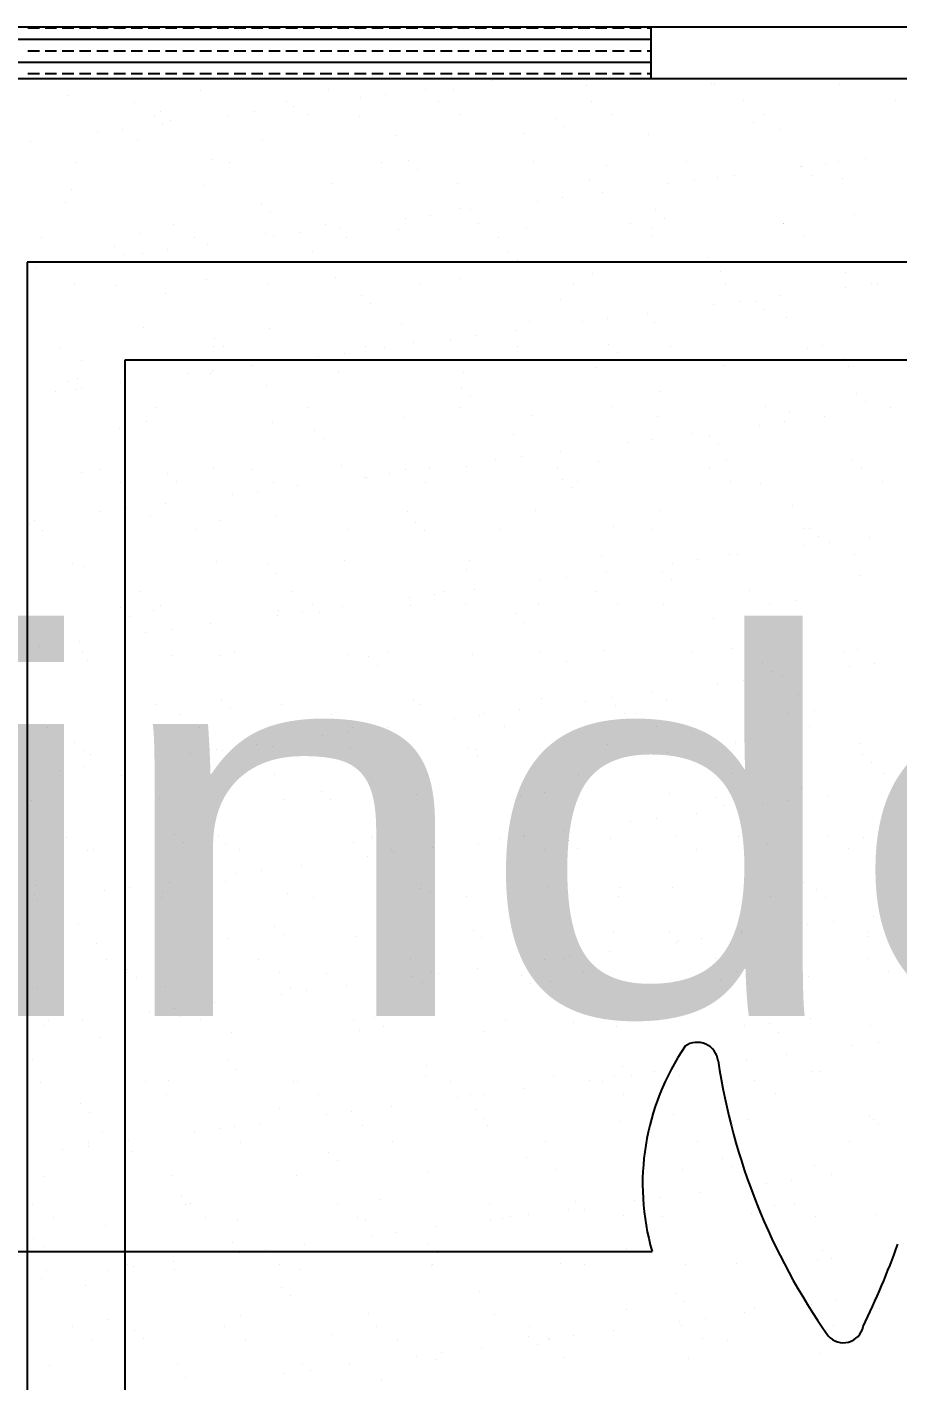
# Model space of a CAD drawing. Header units: metres. Extents: x -54 to 177, y -43 to 77.
# Drawn here: x 27.389 to 27.73, y 9.563 to 10.094 of the extents above; entities that cross this region are included whole.
import ezdxf

# ---------------------------------------------------------------- set-up
doc = ezdxf.new("R2010")
doc.units = ezdxf.units.M
doc.header["$LTSCALE"] = 2
doc.header["$MEASUREMENT"] = 0
doc.styles.add('KA', font='arial.ttf', dxfattribs={"width": 1.25, "height": 8})

# ---------------------------------------------------------------- blocks, each defined once
blk = doc.blocks.new('A$C64980A76')
at = {"color": 0}
for p, q in [((95.4542, 19.5578), (86.1857, 19.5578)), ((95.4542, 19.5578), (86.1857, 19.5578)), ((87.1705, 19.5546), (87.2184, 19.5546)), ((87.2423, 19.5546), (87.2901, 19.5546)), ((87.314, 19.5546), (87.3618, 19.5546)), ((87.3857, 19.5546), (87.4335, 19.5546)), ((87.4574, 19.5546), (87.5052, 19.5546)), ((87.5291, 19.5546), (87.5769, 19.5546)), ((87.6008, 19.5546), (87.6486, 19.5546)), ((87.6725, 19.5546), (87.7203, 19.5546)), ((87.7443, 19.5546), (87.7921, 19.5546)), ((87.816, 19.5546), (87.8638, 19.5546)), ((87.8877, 19.5546), (87.9355, 19.5546)), ((87.9594, 19.5546), (88.0072, 19.5546)), ((88.0311, 19.5546), (88.0789, 19.5546)), ((88.1028, 19.5546), (88.1506, 19.5546)), ((88.1745, 19.5546), (88.2223, 19.5546)), ((88.2462, 19.5546), (88.2941, 19.5546)), ((88.318, 19.5546), (88.3658, 19.5546)), ((88.3897, 19.5546), (88.4375, 19.5546)), ((88.4614, 19.5546), (88.5092, 19.5546)), ((88.5331, 19.5546), (88.5809, 19.5546)), ((88.6048, 19.5546), (88.6526, 19.5546)), ((88.6765, 19.5546), (88.7243, 19.5546)), ((88.7482, 19.5546), (88.7961, 19.5546)), ((88.82, 19.5546), (88.8678, 19.5546)), ((88.8917, 19.5546), (88.9395, 19.5546)), ((88.9634, 19.5546), (89.0112, 19.5546)), ((89.0351, 19.5546), (89.0829, 19.5546)), ((89.1068, 19.5546), (89.1546, 19.5546)), ((89.1785, 19.5546), (89.2263, 19.5546)), ((89.2502, 19.5546), (89.298, 19.5546)), ((89.3219, 19.5546), (89.3698, 19.5546)), ((89.3937, 19.5546), (89.4415, 19.5546)), ((89.4654, 19.5546), (89.5132, 19.5546)), ((89.5371, 19.5546), (89.5849, 19.5546)), ((89.6088, 19.5546), (89.6566, 19.5546)), ((89.6805, 19.5546), (89.7283, 19.5546)), ((89.7522, 19.5546), (89.7682, 19.5546)), ((89.7682, 19.5578), (89.7682, 19.3411)), ((86.1857, 19.5068), (89.7682, 19.5068)), ((87.1705, 19.459), (87.2184, 19.459)), ((87.2423, 19.459), (87.2901, 19.459)), ((87.314, 19.459), (87.3618, 19.459)), ((87.3857, 19.459), (87.4335, 19.459)), ((87.4574, 19.459), (87.5052, 19.459)), ((87.5291, 19.459), (87.5769, 19.459)), ((87.6008, 19.459), (87.6486, 19.459)), ((87.6725, 19.459), (87.7203, 19.459)), ((87.7443, 19.459), (87.7921, 19.459)), ((87.816, 19.459), (87.8638, 19.459)), ((87.8877, 19.459), (87.9355, 19.459)), ((87.9594, 19.459), (88.0072, 19.459)), ((88.0311, 19.459), (88.0789, 19.459)), ((88.1028, 19.459), (88.1506, 19.459)), ((88.1745, 19.459), (88.2223, 19.459)), ((88.2462, 19.459), (88.2941, 19.459)), ((88.318, 19.459), (88.3658, 19.459)), ((88.3897, 19.459), (88.4375, 19.459)), ((88.4614, 19.459), (88.5092, 19.459)), ((88.5331, 19.459), (88.5809, 19.459)), ((88.6048, 19.459), (88.6526, 19.459)), ((88.6765, 19.459), (88.7243, 19.459)), ((88.7482, 19.459), (88.7961, 19.459)), ((88.82, 19.459), (88.8678, 19.459)), ((88.8917, 19.459), (88.9395, 19.459)), ((88.9634, 19.459), (89.0112, 19.459)), ((89.0351, 19.459), (89.0829, 19.459)), ((89.1068, 19.459), (89.1546, 19.459)), ((89.1785, 19.459), (89.2263, 19.459)), ((89.2502, 19.459), (89.298, 19.459)), ((89.3219, 19.459), (89.3698, 19.459)), ((89.3937, 19.459), (89.4415, 19.459)), ((89.4654, 19.459), (89.5132, 19.459)), ((89.5371, 19.459), (89.5849, 19.459)), ((89.6088, 19.459), (89.6566, 19.459)), ((89.6805, 19.459), (89.7283, 19.459)), ((89.7522, 19.459), (89.7682, 19.459)), ((86.1857, 19.4112), (89.7682, 19.4112)), ((95.2375, 19.3411), (86.4024, 19.3411)), ((95.2375, 19.3411), (86.4024, 19.3411)), ((87.1705, 19.3634), (87.2184, 19.3634)), ((87.2423, 19.3634), (87.2901, 19.3634)), ((87.314, 19.3634), (87.3618, 19.3634)), ((87.3857, 19.3634), (87.4335, 19.3634)), ((87.4574, 19.3634), (87.5052, 19.3634)), ((87.5291, 19.3634), (87.5769, 19.3634)), ((87.6008, 19.3634), (87.6486, 19.3634)), ((87.6725, 19.3634), (87.7203, 19.3634)), ((87.7443, 19.3634), (87.7921, 19.3634)), ((87.816, 19.3634), (87.8638, 19.3634)), ((87.8877, 19.3634), (87.9355, 19.3634)), ((87.9594, 19.3634), (88.0072, 19.3634)), ((88.0311, 19.3634), (88.0789, 19.3634)), ((88.1028, 19.3634), (88.1506, 19.3634)), ((88.1745, 19.3634), (88.2223, 19.3634)), ((88.2462, 19.3634), (88.2941, 19.3634)), ((88.318, 19.3634), (88.3658, 19.3634)), ((88.3897, 19.3634), (88.4375, 19.3634)), ((88.4614, 19.3634), (88.5092, 19.3634)), ((88.5331, 19.3634), (88.5809, 19.3634)), ((88.6048, 19.3634), (88.6526, 19.3634)), ((88.6765, 19.3634), (88.7243, 19.3634)), ((88.7482, 19.3634), (88.7961, 19.3634)), ((88.82, 19.3634), (88.8678, 19.3634)), ((88.8917, 19.3634), (88.9395, 19.3634)), ((88.9634, 19.3634), (89.0112, 19.3634)), ((89.0351, 19.3634), (89.0829, 19.3634)), ((89.106, 19.3343), (89.106, 19.3343)), ((89.1068, 19.3634), (89.1546, 19.3634)), ((89.1785, 19.3634), (89.2263, 19.3634)), ((89.2502, 19.3634), (89.298, 19.3634)), ((89.3219, 19.3634), (89.3698, 19.3634)), ((89.3937, 19.3634), (89.4415, 19.3634)), ((89.4654, 19.3634), (89.5132, 19.3634)), ((89.5371, 19.3634), (89.5849, 19.3634)), ((89.6088, 19.3634), (89.6566, 19.3634)), ((89.6805, 19.3634), (89.7283, 19.3634)), ((89.7522, 19.3634), (89.7682, 19.3634)), ((87.3406, 19.2718), (87.3406, 19.2718)), ((87.8916, 19.2917), (87.8916, 19.2917)), ((88.4255, 19.2985), (88.4255, 19.2985)), ((88.6631, 19.276), (88.6631, 19.276)), ((88.829, 19.2978), (88.829, 19.2978)), ((88.9473, 19.296), (88.9473, 19.296)), ((89.4983, 19.3158), (89.4983, 19.3158)), ((90.0208, 19.3229), (90.0208, 19.3229)), ((90.0322, 19.3226), (90.0322, 19.3226)), ((90.554, 19.3201), (90.554, 19.3201)), ((87.6136, 19.2447), (87.6136, 19.2447)), ((88.2488, 19.2458), (88.2488, 19.2458)), ((88.2799, 19.2255), (88.2799, 19.2255)), ((88.557, 19.262), (88.557, 19.262)), ((88.884, 19.247), (88.884, 19.247)), ((89.5193, 19.2481), (89.5193, 19.2481)), ((90.1545, 19.2493), (90.1545, 19.2493)), ((90.7897, 19.2504), (90.7897, 19.2504)), ((87.6996, 19.1899), (87.6996, 19.1899)), ((87.7255, 19.2034), (87.7255, 19.2034)), ((87.7631, 19.1689), (87.7631, 19.1689)), ((88.0079, 19.1897), (88.0079, 19.1897)), ((88.1141, 19.2037), (88.1141, 19.2037)), ((88.3348, 19.191), (88.3348, 19.191)), ((88.5538, 19.1853), (88.5538, 19.1853)), ((88.9701, 19.1922), (88.9701, 19.1922)), ((89.37, 19.1783), (89.37, 19.1783)), ((89.6053, 19.1933), (89.6053, 19.1933)), ((90.1983, 19.1603), (90.1983, 19.1603)), ((90.2405, 19.1945), (90.2405, 19.1945)), ((87.4588, 19.1174), (87.4588, 19.1174)), ((87.565, 19.1314), (87.565, 19.1314)), ((87.7308, 19.1533), (87.7308, 19.1533)), ((88.7013, 19.1072), (88.7013, 19.1072)), ((89.2353, 19.114), (89.2353, 19.114)), ((89.4076, 19.1439), (89.4076, 19.1439)), ((89.7571, 19.1115), (89.7571, 19.1115)), ((90.308, 19.1314), (90.308, 19.1314)), ((87.1817, 19.081), (87.1817, 19.081)), ((87.6286, 19.0899), (87.6286, 19.0899)), ((88.1504, 19.0874), (88.1504, 19.0874)), ((87.374, 18.9914), (87.374, 18.9914)), ((87.9406, 19.0063), (87.9406, 19.0063)), ((88.0093, 18.9926), (88.0093, 18.9926)), ((88.6445, 18.9937), (88.6445, 18.9937)), ((88.7568, 18.9993), (88.7568, 18.9993)), ((89.2797, 18.9949), (89.2797, 18.9949)), ((89.915, 18.996), (89.915, 18.996)), ((90.4984, 18.9895), (90.4984, 18.9895)), ((90.5502, 18.9972), (90.5502, 18.9972)), ((90.6643, 19.0113), (90.6643, 19.0113)), ((88.7944, 18.9649), (88.7944, 18.9649)), ((89.5851, 18.9813), (89.5851, 18.9813)), ((90.0451, 18.9296), (90.0451, 18.9296)), ((90.1152, 18.939), (90.1152, 18.939)), ((90.3923, 18.9755), (90.3923, 18.9755)), ((90.4013, 18.9743), (90.4013, 18.9743)), ((90.4389, 18.9398), (90.4389, 18.9398)), ((87.3535, 18.8788), (87.3535, 18.8788)), ((87.9044, 18.8986), (87.9044, 18.8986)), ((88.4384, 18.9054), (88.4384, 18.9054)), ((88.9602, 18.9029), (88.9602, 18.9029)), ((89.5111, 18.9228), (89.5111, 18.9228)), ((89.8432, 18.9032), (89.8432, 18.9032)), ((89.9494, 18.9172), (89.9494, 18.9172)), ((90.5669, 18.9271), (90.5669, 18.9271)), ((87.3274, 18.8273), (87.3274, 18.8273)), ((88.1436, 18.8203), (88.1436, 18.8203)), ((89.2941, 18.8309), (89.2941, 18.8309)), ((89.4003, 18.8449), (89.4003, 18.8449)), ((89.5661, 18.8667), (89.5661, 18.8667)), ((88.1812, 18.7858), (88.1812, 18.7858)), ((88.745, 18.7586), (88.745, 18.7586)), ((88.8512, 18.7726), (88.8512, 18.7726)), ((88.9719, 18.8022), (88.9719, 18.8022)), ((89.017, 18.7944), (89.017, 18.7944)), ((89.7881, 18.7952), (89.7881, 18.7952)), ((89.8257, 18.7608), (89.8257, 18.7608)), ((90.6164, 18.7772), (90.6164, 18.7772)), ((87.7783, 18.7339), (87.7783, 18.7339)), ((88.4135, 18.735), (88.4135, 18.735)), ((88.468, 18.7222), (88.468, 18.7222)), ((88.7142, 18.7142), (88.7142, 18.7142)), ((89.0488, 18.7362), (89.0488, 18.7362)), ((89.2481, 18.721), (89.2481, 18.721)), ((89.684, 18.7373), (89.684, 18.7373)), ((89.77, 18.7185), (89.77, 18.7185)), ((90.3193, 18.7385), (90.3193, 18.7385)), ((90.3209, 18.7383), (90.3209, 18.7383)), ((87.2291, 18.6779), (87.2291, 18.6779)), ((87.6414, 18.6968), (87.6414, 18.6968)), ((87.8643, 18.6791), (87.8643, 18.6791)), ((87.9189, 18.6499), (87.9189, 18.6499)), ((88.1633, 18.6943), (88.1633, 18.6943)), ((88.1959, 18.6864), (88.1959, 18.6864)), ((88.3021, 18.7003), (88.3021, 18.7003)), ((88.4996, 18.6802), (88.4996, 18.6802)), ((89.1348, 18.6814), (89.1348, 18.6814)), ((89.77, 18.6825), (89.77, 18.6825)), ((90.4053, 18.6837), (90.4053, 18.6837)), ((87.5304, 18.6412), (87.5304, 18.6412)), ((87.568, 18.6068), (87.568, 18.6068)), ((87.6469, 18.6141), (87.6469, 18.6141)), ((87.753, 18.628), (87.753, 18.628)), ((88.3587, 18.6232), (88.3587, 18.6232)), ((89.1749, 18.6162), (89.1749, 18.6162)), ((90.0032, 18.5982), (90.0032, 18.5982)), ((94.4726, 18.5761), (87.1674, 18.5761)), ((87.1674, 18.5761), (87.1674, 9.7793)), ((87.204, 18.5558), (87.204, 18.5558)), ((87.3698, 18.5776), (87.3698, 18.5776)), ((89.2125, 18.5817), (89.2125, 18.5817)), ((90.0579, 18.5366), (90.0579, 18.5366)), ((90.5797, 18.534), (90.5797, 18.534)), ((87.3663, 18.4857), (87.3663, 18.4857)), ((87.5388, 18.4806), (87.5388, 18.4806)), ((87.9173, 18.5056), (87.9173, 18.5056)), ((88.174, 18.4818), (88.174, 18.4818)), ((88.4512, 18.5124), (88.4512, 18.5124)), ((88.8092, 18.4829), (88.8092, 18.4829)), ((88.973, 18.5099), (88.973, 18.5099)), ((89.4445, 18.4841), (89.4445, 18.4841)), ((89.524, 18.5297), (89.524, 18.5297)), ((90.0797, 18.4852), (90.0797, 18.4852)), ((90.6865, 18.4861), (90.6865, 18.4861)), ((90.7149, 18.4864), (90.7149, 18.4864)), ((87.7455, 18.4442), (87.7455, 18.4442)), ((88.5617, 18.4372), (88.5617, 18.4372)), ((90.3033, 18.4356), (90.3033, 18.4356)), ((90.5803, 18.4721), (90.5803, 18.4721)), ((88.5993, 18.4027), (88.5993, 18.4027)), ((89.39, 18.4191), (89.39, 18.4191)), ((89.7542, 18.3633), (89.7542, 18.3633)), ((90.0313, 18.3998), (90.0313, 18.3998)), ((90.1374, 18.4138), (90.1374, 18.4138)), ((90.2062, 18.4121), (90.2062, 18.4121)), ((90.2438, 18.3777), (90.2438, 18.3777)), ((88.727, 18.3211), (88.727, 18.3211)), ((89.261, 18.328), (89.261, 18.328)), ((89.4822, 18.3275), (89.4822, 18.3275)), ((89.5884, 18.3415), (89.5884, 18.3415)), ((89.7828, 18.3254), (89.7828, 18.3254)), ((90.3337, 18.3453), (90.3337, 18.3453)), ((87.6543, 18.3038), (87.6543, 18.3038)), ((87.9485, 18.2581), (87.9485, 18.2581)), ((88.1761, 18.3013), (88.1761, 18.3013)), ((88.9331, 18.2553), (88.9331, 18.2553)), ((89.0393, 18.2692), (89.0393, 18.2692)), ((89.2051, 18.2911), (89.2051, 18.2911)), ((87.3078, 18.2219), (87.3078, 18.2219)), ((87.943, 18.2231), (87.943, 18.2231)), ((87.9861, 18.2237), (87.9861, 18.2237)), ((88.4902, 18.1969), (88.4902, 18.1969)), ((88.5783, 18.2242), (88.5783, 18.2242)), ((88.656, 18.2188), (88.656, 18.2188)), ((88.7768, 18.2401), (88.7768, 18.2401)), ((89.2135, 18.2254), (89.2135, 18.2254)), ((89.593, 18.2331), (89.593, 18.2331)), ((89.6306, 18.1986), (89.6306, 18.1986)), ((89.8488, 18.2265), (89.8488, 18.2265)), ((90.4213, 18.215), (90.4213, 18.215)), ((90.484, 18.2277), (90.484, 18.2277)), ((87.3938, 18.1671), (87.3938, 18.1671)), ((94.0646, 18.1682), (87.5753, 18.1682)), ((87.5753, 18.1682), (87.5753, 10.1873)), ((88.0291, 18.1683), (88.0291, 18.1683)), ((88.107, 18.1465), (88.107, 18.1465)), ((88.384, 18.183), (88.384, 18.183)), ((88.6643, 18.1694), (88.6643, 18.1694)), ((89.2995, 18.1706), (89.2995, 18.1706)), ((89.5368, 18.1367), (89.5368, 18.1367)), ((89.9348, 18.1717), (89.9348, 18.1717)), ((90.0708, 18.1435), (90.0708, 18.1435)), ((90.57, 18.1729), (90.57, 18.1729)), ((90.5926, 18.141), (90.5926, 18.141)), ((87.3792, 18.0927), (87.3792, 18.0927)), ((87.8349, 18.1107), (87.8349, 18.1107)), ((87.9301, 18.1125), (87.9301, 18.1125)), ((87.9411, 18.1247), (87.9411, 18.1247)), ((88.4641, 18.1194), (88.4641, 18.1194)), ((88.9859, 18.1168), (88.9859, 18.1168)), ((87.2859, 18.0384), (87.2859, 18.0384)), ((87.3353, 18.0791), (87.3353, 18.0791)), ((87.3729, 18.0446), (87.3729, 18.0446)), ((87.392, 18.0524), (87.392, 18.0524)), ((87.5579, 18.0742), (87.5579, 18.0742)), ((88.1636, 18.0611), (88.1636, 18.0611)), ((88.9798, 18.054), (88.9798, 18.054)), ((89.8081, 18.036), (89.8081, 18.036)), ((90.6243, 18.029), (90.6243, 18.029)), ((87.7035, 17.9698), (87.7035, 17.9698)), ((88.3387, 17.971), (88.3387, 17.971)), ((88.974, 17.9721), (88.974, 17.9721)), ((89.0174, 18.0196), (89.0174, 18.0196)), ((89.6092, 17.9733), (89.6092, 17.9733)), ((90.2445, 17.9744), (90.2445, 17.9744)), ((90.6619, 17.9945), (90.6619, 17.9945)), ((90.7684, 17.9687), (90.7684, 17.9687)), ((87.6671, 17.9108), (87.6671, 17.9108)), ((88.7399, 17.9281), (88.7399, 17.9281)), ((89.2738, 17.9349), (89.2738, 17.9349)), ((89.7957, 17.9324), (89.7957, 17.9324)), ((90.3466, 17.9523), (90.3466, 17.9523)), ((90.4914, 17.9323), (90.4914, 17.9323)), ((87.5504, 17.882), (87.5504, 17.882)), ((88.189, 17.9082), (88.189, 17.9082)), ((88.3666, 17.875), (88.3666, 17.875)), ((89.1949, 17.857), (89.1949, 17.857)), ((89.9423, 17.86), (89.9423, 17.86)), ((90.2193, 17.8964), (90.2193, 17.8964)), ((90.3255, 17.9104), (90.3255, 17.9104)), ((88.4042, 17.8406), (88.4042, 17.8406)), ((89.6703, 17.8242), (89.6703, 17.8242)), ((89.7764, 17.8381), (89.7764, 17.8381)), ((90.0111, 17.85), (90.0111, 17.85)), ((90.0487, 17.8155), (90.0487, 17.8155)), ((89.1212, 17.7519), (89.1212, 17.7519)), ((89.2274, 17.7658), (89.2274, 17.7658)), ((89.3932, 17.7877), (89.3932, 17.7877)), ((89.5497, 17.7437), (89.5497, 17.7437)), ((90.0836, 17.7505), (90.0836, 17.7505)), ((90.6054, 17.748), (90.6054, 17.748)), ((87.392, 17.6996), (87.392, 17.6996)), ((87.4726, 17.7111), (87.4726, 17.7111)), ((87.7534, 17.696), (87.7534, 17.696)), ((87.943, 17.7195), (87.943, 17.7195)), ((88.1078, 17.7123), (88.1078, 17.7123)), ((88.4769, 17.7263), (88.4769, 17.7263)), ((88.6783, 17.6936), (88.6783, 17.6936)), ((88.743, 17.7134), (88.743, 17.7134)), ((88.8441, 17.7154), (88.8441, 17.7154)), ((88.9987, 17.7238), (88.9987, 17.7238)), ((89.3783, 17.7146), (89.3783, 17.7146)), ((90.0135, 17.7157), (90.0135, 17.7157)), ((90.6487, 17.7169), (90.6487, 17.7169)), ((87.5586, 17.6563), (87.5586, 17.6563)), ((87.791, 17.6615), (87.791, 17.6615)), ((88.1938, 17.6575), (88.1938, 17.6575)), ((88.295, 17.6431), (88.295, 17.6431)), ((88.5721, 17.6796), (88.5721, 17.6796)), ((88.5817, 17.6779), (88.5817, 17.6779)), ((88.8291, 17.6586), (88.8291, 17.6586)), ((89.3979, 17.6709), (89.3979, 17.6709)), ((89.4355, 17.6365), (89.4355, 17.6365)), ((89.4643, 17.6598), (89.4643, 17.6598)), ((90.0995, 17.6609), (90.0995, 17.6609)), ((90.2262, 17.6529), (90.2262, 17.6529)), ((90.7348, 17.6621), (90.7348, 17.6621)), ((88.023, 17.6073), (88.023, 17.6073)), ((88.1292, 17.6213), (88.1292, 17.6213)), ((87.4739, 17.535), (87.4739, 17.535)), ((87.5801, 17.549), (87.5801, 17.549)), ((87.68, 17.5177), (87.68, 17.5177)), ((87.7459, 17.5708), (87.7459, 17.5708)), ((88.2018, 17.5152), (88.2018, 17.5152)), ((88.7527, 17.5351), (88.7527, 17.5351)), ((89.2867, 17.5419), (89.2867, 17.5419)), ((89.8085, 17.5394), (89.8085, 17.5394)), ((90.3594, 17.5592), (90.3594, 17.5592)), ((87.1778, 17.4825), (87.1778, 17.4825)), ((87.1969, 17.4985), (87.1969, 17.4985)), ((87.8682, 17.459), (87.8682, 17.459)), ((87.9685, 17.4989), (87.9685, 17.4989)), ((88.5035, 17.4602), (88.5035, 17.4602)), ((88.7847, 17.4919), (88.7847, 17.4919)), ((89.1387, 17.4613), (89.1387, 17.4613)), ((89.613, 17.4739), (89.613, 17.4739)), ((89.774, 17.4625), (89.774, 17.4625)), ((90.4092, 17.4636), (90.4092, 17.4636)), ((90.4292, 17.4669), (90.4292, 17.4669)), ((87.233, 17.4579), (87.233, 17.4579)), ((88.8223, 17.4575), (88.8223, 17.4575)), ((90.4668, 17.4324), (90.4668, 17.4324)), ((90.5136, 17.407), (90.5136, 17.407)), ((90.6794, 17.4289), (90.6794, 17.4289)), ((89.5625, 17.3506), (89.5625, 17.3506)), ((90.0965, 17.3574), (90.0965, 17.3574)), ((90.1303, 17.3566), (90.1303, 17.3566)), ((90.4074, 17.3931), (90.4074, 17.3931)), ((90.6183, 17.3549), (90.6183, 17.3549)), ((87.3553, 17.3199), (87.3553, 17.3199)), ((87.4049, 17.3066), (87.4049, 17.3066)), ((87.9558, 17.3265), (87.9558, 17.3265)), ((88.1715, 17.3129), (88.1715, 17.3129)), ((88.4898, 17.3333), (88.4898, 17.3333)), ((88.9998, 17.2948), (88.9998, 17.2948)), ((89.0116, 17.3308), (89.0116, 17.3308)), ((89.8583, 17.3208), (89.8583, 17.3208)), ((89.9645, 17.3347), (89.9645, 17.3347)), ((88.2091, 17.2784), (88.2091, 17.2784)), ((89.3093, 17.2485), (89.3093, 17.2485)), ((89.4154, 17.2625), (89.4154, 17.2625)), ((89.5813, 17.2843), (89.5813, 17.2843)), ((89.816, 17.2878), (89.816, 17.2878)), ((89.8536, 17.2534), (89.8536, 17.2534)), ((90.6443, 17.2698), (90.6443, 17.2698)), ((87.6373, 17.2003), (87.6373, 17.2003)), ((88.2725, 17.2015), (88.2725, 17.2015)), ((88.7602, 17.1762), (88.7602, 17.1762)), ((88.8663, 17.1902), (88.8663, 17.1902)), ((88.9078, 17.2026), (88.9078, 17.2026)), ((89.0322, 17.212), (89.0322, 17.212)), ((89.543, 17.2038), (89.543, 17.2038)), ((90.1782, 17.2049), (90.1782, 17.2049)), ((87.5583, 17.1338), (87.5583, 17.1338)), ((87.6928, 17.1247), (87.6928, 17.1247)), ((87.7233, 17.1455), (87.7233, 17.1455)), ((88.2147, 17.1222), (88.2147, 17.1222)), ((88.3586, 17.1467), (88.3586, 17.1467)), ((88.4831, 17.1397), (88.4831, 17.1397)), ((88.7656, 17.142), (88.7656, 17.142)), ((88.9938, 17.1478), (88.9938, 17.1478)), ((89.2995, 17.1488), (89.2995, 17.1488)), ((89.629, 17.149), (89.629, 17.149)), ((89.8214, 17.1463), (89.8214, 17.1463)), ((90.2643, 17.1501), (90.2643, 17.1501)), ((90.3723, 17.1662), (90.3723, 17.1662)), ((87.5959, 17.0994), (87.5959, 17.0994)), ((87.934, 17.0674), (87.934, 17.0674)), ((88.2111, 17.1039), (88.2111, 17.1039)), ((88.3173, 17.1179), (88.3173, 17.1179)), ((88.3866, 17.1158), (88.3866, 17.1158)), ((89.2028, 17.1088), (89.2028, 17.1088)), ((89.2404, 17.0743), (89.2404, 17.0743)), ((90.0311, 17.0908), (90.0311, 17.0908)), ((87.662, 17.0316), (87.662, 17.0316)), ((87.7682, 17.0456), (87.7682, 17.0456)), ((87.2191, 16.9733), (87.2191, 16.9733)), ((87.3849, 16.9951), (87.3849, 16.9951)), ((89.3035, 16.9505), (89.3035, 16.9505)), ((89.5754, 16.9576), (89.5754, 16.9576)), ((89.9387, 16.9517), (89.9387, 16.9517)), ((90.1093, 16.9644), (90.1093, 16.9644)), ((90.5739, 16.9528), (90.5739, 16.9528)), ((90.6311, 16.9619), (90.6311, 16.9619)), ((87.3978, 16.9471), (87.3978, 16.9471)), ((87.4177, 16.9136), (87.4177, 16.9136)), ((87.7734, 16.9368), (87.7734, 16.9368)), ((87.9687, 16.9334), (87.9687, 16.9334)), ((88.033, 16.9482), (88.033, 16.9482)), ((88.5026, 16.9402), (88.5026, 16.9402)), ((88.5896, 16.9298), (88.5896, 16.9298)), ((88.6272, 16.8953), (88.6272, 16.8953)), ((88.6682, 16.9494), (88.6682, 16.9494)), ((89.0244, 16.9377), (89.0244, 16.9377)), ((89.4179, 16.9117), (89.4179, 16.9117)), ((90.2341, 16.9047), (90.2341, 16.9047)), ((90.7017, 16.9036), (90.7017, 16.9036)), ((90.2717, 16.8703), (90.2717, 16.8703)), ((90.3184, 16.8532), (90.3184, 16.8532)), ((90.5955, 16.8897), (90.5955, 16.8897)), ((89.7693, 16.7809), (89.7693, 16.7809)), ((90.0464, 16.8174), (90.0464, 16.8174)), ((90.1526, 16.8314), (90.1526, 16.8314)), ((87.1717, 16.7248), (87.1717, 16.7248)), ((87.7057, 16.7316), (87.7057, 16.7316)), ((87.9764, 16.7507), (87.9764, 16.7507)), ((88.2275, 16.7291), (88.2275, 16.7291)), ((88.7784, 16.749), (88.7784, 16.749)), ((88.8047, 16.7327), (88.8047, 16.7327)), ((89.3124, 16.7558), (89.3124, 16.7558)), ((89.4973, 16.7451), (89.4973, 16.7451)), ((89.6035, 16.7591), (89.6035, 16.7591)), ((89.6209, 16.7257), (89.6209, 16.7257)), ((89.8342, 16.7533), (89.8342, 16.7533)), ((90.3851, 16.7731), (90.3851, 16.7731)), ((87.802, 16.6895), (87.802, 16.6895)), ((88.014, 16.7163), (88.014, 16.7163)), ((88.4373, 16.6907), (88.4373, 16.6907)), ((88.9482, 16.6728), (88.9482, 16.6728)), ((89.0544, 16.6868), (89.0544, 16.6868)), ((89.0725, 16.6918), (89.0725, 16.6918)), ((89.2203, 16.7086), (89.2203, 16.7086)), ((89.6585, 16.6912), (89.6585, 16.6912)), ((89.7078, 16.693), (89.7078, 16.693)), ((90.343, 16.6941), (90.343, 16.6941)), ((90.4492, 16.7076), (90.4492, 16.7076)), ((87.2528, 16.6336), (87.2528, 16.6336)), ((87.8881, 16.6347), (87.8881, 16.6347)), ((88.5053, 16.6145), (88.5053, 16.6145)), ((88.5233, 16.6359), (88.5233, 16.6359)), ((88.6712, 16.6363), (88.6712, 16.6363)), ((89.1585, 16.637), (89.1585, 16.637)), ((89.7938, 16.6382), (89.7938, 16.6382)), ((90.429, 16.6393), (90.429, 16.6393)), ((87.3632, 16.5717), (87.3632, 16.5717)), ((88.1221, 16.564), (88.1221, 16.564)), ((88.3992, 16.6005), (88.3992, 16.6005)), ((89.5882, 16.5645), (89.5882, 16.5645)), ((90.1222, 16.5713), (90.1222, 16.5713)), ((90.644, 16.5688), (90.644, 16.5688)), ((87.4008, 16.5372), (87.4008, 16.5372)), ((87.4306, 16.5205), (87.4306, 16.5205)), ((87.8501, 16.5282), (87.8501, 16.5282)), ((87.9563, 16.5422), (87.9563, 16.5422)), ((87.9815, 16.5404), (87.9815, 16.5404)), ((88.1915, 16.5537), (88.1915, 16.5537)), ((88.5155, 16.5472), (88.5155, 16.5472)), ((89.0077, 16.5466), (89.0077, 16.5466)), ((89.0373, 16.5447), (89.0373, 16.5447)), ((89.0453, 16.5122), (89.0453, 16.5122)), ((89.836, 16.5286), (89.836, 16.5286)), ((90.6522, 16.5216), (90.6522, 16.5216)), ((87.301, 16.4559), (87.301, 16.4559)), ((87.4072, 16.4699), (87.4072, 16.4699)), ((87.573, 16.4917), (87.573, 16.4917)), ((90.6898, 16.4871), (90.6898, 16.4871)), ((90.7387, 16.442), (90.7387, 16.442)), ((87.5625, 16.4363), (87.5625, 16.4363)), ((88.1977, 16.4374), (88.1977, 16.4374)), ((88.833, 16.4386), (88.833, 16.4386)), ((89.4682, 16.4397), (89.4682, 16.4397)), ((90.1034, 16.4409), (90.1034, 16.4409)), ((90.7836, 16.3863), (90.7836, 16.3863)), ((87.1846, 16.3318), (87.1846, 16.3318)), ((87.5782, 16.3746), (87.5782, 16.3746)), ((87.7185, 16.3386), (87.7185, 16.3386)), ((88.2404, 16.3361), (88.2404, 16.3361)), ((88.3945, 16.3676), (88.3945, 16.3676)), ((88.4321, 16.3332), (88.4321, 16.3332)), ((88.7913, 16.3559), (88.7913, 16.3559)), ((89.2228, 16.3496), (89.2228, 16.3496)), ((89.3252, 16.3627), (89.3252, 16.3627)), ((89.8471, 16.3602), (89.8471, 16.3602)), ((90.039, 16.3426), (90.039, 16.3426)), ((90.398, 16.3801), (90.398, 16.3801)), ((90.5065, 16.3498), (90.5065, 16.3498)), ((89.9574, 16.2775), (89.9574, 16.2775)), ((90.0766, 16.3081), (90.0766, 16.3081)), ((90.2345, 16.314), (90.2345, 16.314)), ((90.3407, 16.328), (90.3407, 16.328)), ((89.6854, 16.2417), (89.6854, 16.2417)), ((89.7916, 16.2557), (89.7916, 16.2557)), ((87.3315, 16.1776), (87.3315, 16.1776)), ((87.7813, 16.1886), (87.7813, 16.1886)), ((87.9668, 16.1787), (87.9668, 16.1787)), ((88.602, 16.1799), (88.602, 16.1799)), ((88.6095, 16.1705), (88.6095, 16.1705)), ((89.1363, 16.1694), (89.1363, 16.1694)), ((89.2373, 16.181), (89.2373, 16.181)), ((89.2425, 16.1834), (89.2425, 16.1834)), ((89.4083, 16.2052), (89.4083, 16.2052)), ((89.4258, 16.1635), (89.4258, 16.1635)), ((89.6011, 16.1715), (89.6011, 16.1715)), ((89.8725, 16.1822), (89.8725, 16.1822)), ((90.135, 16.1783), (90.135, 16.1783)), ((90.5077, 16.1833), (90.5077, 16.1833)), ((90.6568, 16.1758), (90.6568, 16.1758)), ((87.4176, 16.1228), (87.4176, 16.1228)), ((87.4434, 16.1275), (87.4434, 16.1275)), ((87.8189, 16.1541), (87.8189, 16.1541)), ((87.9944, 16.1473), (87.9944, 16.1473)), ((88.0528, 16.1239), (88.0528, 16.1239)), ((88.5283, 16.1541), (88.5283, 16.1541)), ((88.688, 16.1251), (88.688, 16.1251)), ((88.6934, 16.1111), (88.6934, 16.1111)), ((88.8592, 16.1329), (88.8592, 16.1329)), ((89.0501, 16.1516), (89.0501, 16.1516)), ((89.3233, 16.1262), (89.3233, 16.1262)), ((89.4634, 16.1291), (89.4634, 16.1291)), ((89.9585, 16.1274), (89.9585, 16.1274)), ((90.254, 16.1455), (90.254, 16.1455)), ((90.5938, 16.1285), (90.5938, 16.1285)), ((88.3102, 16.0607), (88.3102, 16.0607)), ((88.5872, 16.0971), (88.5872, 16.0971)), ((87.1681, 16.0096), (87.1681, 16.0096)), ((87.9963, 15.9915), (87.9963, 15.9915)), ((88.0382, 16.0248), (88.0382, 16.0248)), ((88.1443, 16.0388), (88.1443, 16.0388)), ((87.1974, 15.9387), (87.1974, 15.9387)), ((87.2057, 15.9751), (87.2057, 15.9751)), ((87.4891, 15.9526), (87.4891, 15.9526)), ((87.5952, 15.9665), (87.5952, 15.9665)), ((87.7314, 15.9455), (87.7314, 15.9455)), ((87.7611, 15.9884), (87.7611, 15.9884)), ((88.2532, 15.943), (88.2532, 15.943)), ((88.8041, 15.9629), (88.8041, 15.9629)), ((88.8126, 15.9845), (88.8126, 15.9845)), ((88.8502, 15.9501), (88.8502, 15.9501)), ((89.3381, 15.9697), (89.3381, 15.9697)), ((89.6408, 15.9665), (89.6408, 15.9665)), ((89.8599, 15.9672), (89.8599, 15.9672)), ((90.4108, 15.987), (90.4108, 15.987)), ((90.4571, 15.9595), (90.4571, 15.9595)), ((87.212, 15.9161), (87.212, 15.9161)), ((87.7272, 15.9255), (87.7272, 15.9255)), ((88.3625, 15.9266), (88.3625, 15.9266)), ((88.9977, 15.9278), (88.9977, 15.9278)), ((89.633, 15.9289), (89.633, 15.9289)), ((90.2682, 15.9301), (90.2682, 15.9301)), ((90.4947, 15.925), (90.4947, 15.925)), ((90.5287, 15.8246), (90.5287, 15.8246)), ((90.6946, 15.8464), (90.6946, 15.8464)), ((87.3831, 15.8125), (87.3831, 15.8125)), ((88.1994, 15.8055), (88.1994, 15.8055)), ((88.237, 15.771), (88.237, 15.771)), ((89.0276, 15.7874), (89.0276, 15.7874)), ((89.6139, 15.7784), (89.6139, 15.7784)), ((89.8439, 15.7804), (89.8439, 15.7804)), ((90.1455, 15.7741), (90.1455, 15.7741)), ((90.1479, 15.7853), (90.1479, 15.7853)), ((90.4226, 15.8106), (90.4226, 15.8106)), ((90.6697, 15.7827), (90.6697, 15.7827)), ((87.4563, 15.7344), (87.4563, 15.7344)), ((88.0072, 15.7543), (88.0072, 15.7543)), ((88.5412, 15.7611), (88.5412, 15.7611)), ((89.063, 15.7586), (89.063, 15.7586)), ((89.8735, 15.7383), (89.8735, 15.7383)), ((89.8815, 15.746), (89.8815, 15.746)), ((89.9796, 15.7523), (89.9796, 15.7523)), ((90.6721, 15.7624), (90.6721, 15.7624)), ((87.4963, 15.6668), (87.4963, 15.6668)), ((88.1315, 15.6679), (88.1315, 15.6679)), ((88.7668, 15.6691), (88.7668, 15.6691)), ((89.3244, 15.666), (89.3244, 15.666)), ((89.402, 15.6702), (89.402, 15.6702)), ((89.4306, 15.68), (89.4306, 15.68)), ((89.5964, 15.7018), (89.5964, 15.7018)), ((90.0372, 15.6714), (90.0372, 15.6714)), ((90.6725, 15.6725), (90.6725, 15.6725)), ((87.5823, 15.612), (87.5823, 15.612)), ((87.5862, 15.6264), (87.5862, 15.6264)), ((88.2176, 15.6131), (88.2176, 15.6131)), ((88.4144, 15.6084), (88.4144, 15.6084)), ((88.8528, 15.6143), (88.8528, 15.6143)), ((88.8815, 15.6077), (88.8815, 15.6077)), ((89.0473, 15.6296), (89.0473, 15.6296)), ((89.2307, 15.6014), (89.2307, 15.6014)), ((89.488, 15.6154), (89.488, 15.6154)), ((90.1233, 15.6166), (90.1233, 15.6166)), ((90.7585, 15.6177), (90.7585, 15.6177)), ((87.2103, 15.5457), (87.2103, 15.5457)), ((87.6238, 15.592), (87.6238, 15.592)), ((87.7442, 15.5525), (87.7442, 15.5525)), ((88.2661, 15.55), (88.2661, 15.55)), ((88.4982, 15.5573), (88.4982, 15.5573)), ((88.7753, 15.5937), (88.7753, 15.5937)), ((88.817, 15.5698), (88.817, 15.5698)), ((89.2683, 15.5669), (89.2683, 15.5669)), ((89.3509, 15.5767), (89.3509, 15.5767)), ((89.8728, 15.5741), (89.8728, 15.5741)), ((90.0589, 15.5834), (90.0589, 15.5834)), ((90.4237, 15.594), (90.4237, 15.594)), ((87.9492, 15.485), (87.9492, 15.485)), ((88.2262, 15.5215), (88.2262, 15.5215)), ((88.3324, 15.5354), (88.3324, 15.5354)), ((87.6771, 15.4492), (87.6771, 15.4492)), ((87.7833, 15.4631), (87.7833, 15.4631)), ((87.8012, 15.4294), (87.8012, 15.4294)), ((87.2342, 15.3909), (87.2342, 15.3909)), ((87.2567, 15.4135), (87.2567, 15.4135)), ((87.4001, 15.4127), (87.4001, 15.4127)), ((87.892, 15.4147), (87.892, 15.4147)), ((88.5272, 15.4158), (88.5272, 15.4158)), ((88.6175, 15.4224), (88.6175, 15.4224)), ((88.6551, 15.3879), (88.6551, 15.3879)), ((89.1625, 15.417), (89.1625, 15.417)), ((89.4457, 15.4043), (89.4457, 15.4043)), ((89.6268, 15.3854), (89.6268, 15.3854)), ((89.7977, 15.4181), (89.7977, 15.4181)), ((90.1607, 15.3922), (90.1607, 15.3922)), ((90.262, 15.3973), (90.262, 15.3973)), ((90.4329, 15.4193), (90.4329, 15.4193)), ((90.6825, 15.3897), (90.6825, 15.3897)), ((87.4691, 15.3414), (87.4691, 15.3414)), ((88.0201, 15.3612), (88.0201, 15.3612)), ((88.554, 15.3681), (88.554, 15.3681)), ((89.0758, 15.3655), (89.0758, 15.3655)), ((90.2996, 15.3629), (90.2996, 15.3629)), ((90.7168, 15.3212), (90.7168, 15.3212)), ((90.3336, 15.2707), (90.3336, 15.2707)), ((90.6106, 15.3072), (90.6106, 15.3072)), ((87.188, 15.2503), (87.188, 15.2503)), ((88.0043, 15.2433), (88.0043, 15.2433)), ((88.0419, 15.2089), (88.0419, 15.2089)), ((88.8325, 15.2253), (88.8325, 15.2253)), ((89.6488, 15.2183), (89.6488, 15.2183)), ((90.0615, 15.2349), (90.0615, 15.2349)), ((90.1677, 15.2489), (90.1677, 15.2489)), ((90.4365, 15.201), (90.4365, 15.201)), ((90.477, 15.2002), (90.477, 15.2002)), ((87.2231, 15.1526), (87.2231, 15.1526)), ((87.661, 15.156), (87.661, 15.156)), ((87.7571, 15.1595), (87.7571, 15.1595)), ((88.2789, 15.1569), (88.2789, 15.1569)), ((88.2963, 15.1571), (88.2963, 15.1571)), ((88.8298, 15.1768), (88.8298, 15.1768)), ((88.9315, 15.1583), (88.9315, 15.1583)), ((89.3638, 15.1836), (89.3638, 15.1836)), ((89.5125, 15.1626), (89.5125, 15.1626)), ((89.5668, 15.1594), (89.5668, 15.1594)), ((89.6186, 15.1766), (89.6186, 15.1766)), ((89.6864, 15.1838), (89.6864, 15.1838)), ((89.7845, 15.1985), (89.7845, 15.1985)), ((89.8856, 15.1811), (89.8856, 15.1811)), ((90.202, 15.1606), (90.202, 15.1606)), ((87.7471, 15.1012), (87.7471, 15.1012)), ((88.3823, 15.1023), (88.3823, 15.1023)), ((88.9634, 15.0904), (88.9634, 15.0904)), ((89.0175, 15.1035), (89.0175, 15.1035)), ((89.0696, 15.1043), (89.0696, 15.1043)), ((89.2354, 15.1262), (89.2354, 15.1262)), ((89.6528, 15.1046), (89.6528, 15.1046)), ((90.288, 15.1058), (90.288, 15.1058)), ((87.3911, 15.0643), (87.3911, 15.0643)), ((87.4287, 15.0298), (87.4287, 15.0298)), ((88.2193, 15.0463), (88.2193, 15.0463)), ((88.5205, 15.032), (88.5205, 15.032)), ((88.6863, 15.0539), (88.6863, 15.0539)), ((89.0356, 15.0392), (89.0356, 15.0392)), ((88.1372, 14.9816), (88.1372, 14.9816)), ((88.4143, 15.0181), (88.4143, 15.0181)), ((88.5669, 14.975), (88.5669, 14.975)), ((89.0732, 15.0048), (89.0732, 15.0048)), ((89.6396, 14.9924), (89.6396, 14.9924)), ((89.8638, 15.0212), (89.8638, 15.0212)), ((90.1736, 14.9992), (90.1736, 14.9992)), ((90.6801, 15.0142), (90.6801, 15.0142)), ((90.6954, 14.9967), (90.6954, 14.9967)), ((90.7177, 14.9797), (90.7177, 14.9797)), ((87.482, 14.9483), (87.482, 14.9483)), ((87.8652, 14.9458), (87.8652, 14.9458)), ((87.9714, 14.9598), (87.9714, 14.9598)), ((88.0329, 14.9682), (88.0329, 14.9682)), ((89.0887, 14.9725), (89.0887, 14.9725)), ((87.3161, 14.8735), (87.3161, 14.8735)), ((87.4215, 14.9027), (87.4215, 14.9027)), ((87.4223, 14.8875), (87.4223, 14.8875)), ((87.5882, 14.9093), (87.5882, 14.9093)), ((87.6061, 14.8672), (87.6061, 14.8672)), ((88.0567, 14.9039), (88.0567, 14.9039)), ((88.4224, 14.8602), (88.4224, 14.8602)), ((88.692, 14.905), (88.692, 14.905)), ((89.3272, 14.9062), (89.3272, 14.9062)), ((89.9624, 14.9073), (89.9624, 14.9073)), ((90.5977, 14.9085), (90.5977, 14.9085)), ((88.46, 14.8258), (88.46, 14.8258)), ((89.2506, 14.8422), (89.2506, 14.8422)), ((90.0669, 14.8352), (90.0669, 14.8352)), ((90.4494, 14.8079), (90.4494, 14.8079)), ((87.236, 14.7596), (87.236, 14.7596)), ((87.7699, 14.7664), (87.7699, 14.7664)), ((88.2918, 14.7639), (88.2918, 14.7639)), ((88.8427, 14.7838), (88.8427, 14.7838)), ((89.3766, 14.7906), (89.3766, 14.7906)), ((89.8985, 14.7881), (89.8985, 14.7881)), ((90.1045, 14.8007), (90.1045, 14.8007)), ((90.5216, 14.7674), (90.5216, 14.7674)), ((89.9725, 14.6951), (89.9725, 14.6951)), ((90.2496, 14.7315), (90.2496, 14.7315)), ((90.3558, 14.7455), (90.3558, 14.7455)), ((87.1905, 14.644), (87.1905, 14.644)), ((87.8092, 14.6812), (87.8092, 14.6812)), ((87.8258, 14.6452), (87.8258, 14.6452)), ((87.8468, 14.6467), (87.8468, 14.6467)), ((88.461, 14.6463), (88.461, 14.6463)), ((88.6374, 14.6631), (88.6374, 14.6631)), ((89.0963, 14.6475), (89.0963, 14.6475)), ((89.4537, 14.6561), (89.4537, 14.6561)), ((89.7005, 14.6593), (89.7005, 14.6593)), ((89.7315, 14.6486), (89.7315, 14.6486)), ((89.8067, 14.6732), (89.8067, 14.6732)), ((90.2819, 14.6381), (90.2819, 14.6381)), ((90.3667, 14.6498), (90.3667, 14.6498)), ((87.2766, 14.5892), (87.2766, 14.5892)), ((87.9118, 14.5904), (87.9118, 14.5904)), ((88.547, 14.5915), (88.547, 14.5915)), ((88.5797, 14.582), (88.5797, 14.582)), ((89.1015, 14.5795), (89.1015, 14.5795)), ((89.1515, 14.587), (89.1515, 14.587)), ((89.1823, 14.5927), (89.1823, 14.5927)), ((89.2576, 14.6009), (89.2576, 14.6009)), ((89.4235, 14.6228), (89.4235, 14.6228)), ((89.4913, 14.6217), (89.4913, 14.6217)), ((89.6525, 14.5993), (89.6525, 14.5993)), ((89.8175, 14.5938), (89.8175, 14.5938)), ((90.1864, 14.6061), (90.1864, 14.6061)), ((90.4528, 14.595), (90.4528, 14.595)), ((90.7082, 14.6036), (90.7082, 14.6036)), ((87.4948, 14.5553), (87.4948, 14.5553)), ((88.0458, 14.5752), (88.0458, 14.5752)), ((88.7085, 14.5287), (88.7085, 14.5287)), ((88.8744, 14.5505), (88.8744, 14.5505)), ((87.1959, 14.5021), (87.1959, 14.5021)), ((87.2335, 14.4677), (87.2335, 14.4677)), ((88.0242, 14.4841), (88.0242, 14.4841)), ((88.3253, 14.4782), (88.3253, 14.4782)), ((88.6024, 14.5147), (88.6024, 14.5147)), ((88.8405, 14.4771), (88.8405, 14.4771)), ((85.1976, 14.448), (89.7734, 14.448)), ((88.0533, 14.4424), (88.0533, 14.4424)), ((88.1595, 14.4564), (88.1595, 14.4564)), ((88.878, 14.4426), (88.878, 14.4426)), ((89.6687, 14.4591), (89.6687, 14.4591)), ((90.4622, 14.4149), (90.4622, 14.4149)), ((90.485, 14.4521), (90.485, 14.4521)), ((90.5226, 14.4176), (90.5226, 14.4176)), ((87.2488, 14.3666), (87.2488, 14.3666)), ((87.5042, 14.3701), (87.5042, 14.3701)), ((87.5862, 14.3919), (87.5862, 14.3919)), ((87.6104, 14.3841), (87.6104, 14.3841)), ((87.7762, 14.4059), (87.7762, 14.4059)), ((87.7828, 14.3734), (87.7828, 14.3734)), ((88.2215, 14.3931), (88.2215, 14.3931)), ((88.3046, 14.3709), (88.3046, 14.3709)), ((88.8555, 14.3907), (88.8555, 14.3907)), ((88.8567, 14.3942), (88.8567, 14.3942)), ((89.3895, 14.3975), (89.3895, 14.3975)), ((89.4919, 14.3954), (89.4919, 14.3954)), ((89.9113, 14.395), (89.9113, 14.395)), ((90.1272, 14.3965), (90.1272, 14.3965)), ((90.7624, 14.3977), (90.7624, 14.3977)), ((87.2271, 14.3336), (87.2271, 14.3336)), ((87.411, 14.3051), (87.411, 14.3051)), ((88.2272, 14.2981), (88.2272, 14.2981)), ((88.2648, 14.2636), (88.2648, 14.2636)), ((89.0555, 14.28), (89.0555, 14.28)), ((89.8717, 14.273), (89.8717, 14.273)), ((89.9093, 14.2386), (89.9093, 14.2386)), ((90.5439, 14.2421), (90.5439, 14.2421)), ((90.7, 14.255), (90.7, 14.255)), ((90.7097, 14.264), (90.7097, 14.264)), ((88.0586, 14.1821), (88.0586, 14.1821)), ((88.5926, 14.1889), (88.5926, 14.1889)), ((89.1144, 14.1864), (89.1144, 14.1864)), ((89.6653, 14.2063), (89.6653, 14.2063)), ((90.1606, 14.1917), (90.1606, 14.1917)), ((90.1993, 14.2131), (90.1993, 14.2131)), ((90.4377, 14.2282), (90.4377, 14.2282)), ((90.7211, 14.2106), (90.7211, 14.2106)), ((87.3553, 14.1332), (87.3553, 14.1332)), ((87.5077, 14.1623), (87.5077, 14.1623)), ((87.9905, 14.1344), (87.9905, 14.1344)), ((88.6258, 14.1355), (88.6258, 14.1355)), ((89.261, 14.1367), (89.261, 14.1367)), ((89.8886, 14.1559), (89.8886, 14.1559)), ((89.8962, 14.1378), (89.8962, 14.1378)), ((89.9948, 14.1698), (89.9948, 14.1698)), ((90.5315, 14.139), (90.5315, 14.139)), ((87.4413, 14.0784), (87.4413, 14.0784)), ((87.614, 14.119), (87.614, 14.119)), ((87.6516, 14.0846), (87.6516, 14.0846)), ((88.0765, 14.0796), (88.0765, 14.0796)), ((88.4423, 14.101), (88.4423, 14.101)), ((88.7118, 14.0807), (88.7118, 14.0807)), ((89.2585, 14.094), (89.2585, 14.094)), ((89.3395, 14.0836), (89.3395, 14.0836)), ((89.347, 14.0819), (89.347, 14.0819)), ((89.4457, 14.0976), (89.4457, 14.0976)), ((89.6115, 14.1194), (89.6115, 14.1194)), ((89.9823, 14.083), (89.9823, 14.083)), ((90.0868, 14.076), (90.0868, 14.076)), ((90.6175, 14.0842), (90.6175, 14.0842)), ((88.8966, 14.0253), (88.8966, 14.0253)), ((89.0625, 14.0471), (89.0625, 14.0471)), ((89.2961, 14.0595), (89.2961, 14.0595)), ((90.4751, 14.0218), (90.4751, 14.0218)), ((87.2617, 13.9735), (87.2617, 13.9735)), ((87.7956, 13.9803), (87.7956, 13.9803)), ((88.3175, 13.9778), (88.3175, 13.9778)), ((88.5134, 13.9748), (88.5134, 13.9748)), ((88.7904, 14.0113), (88.7904, 14.0113)), ((88.8684, 13.9977), (88.8684, 13.9977)), ((89.4023, 14.0045), (89.4023, 14.0045)), ((89.9242, 14.002), (89.9242, 14.002)), ((87.8291, 13.922), (87.8291, 13.922)), ((88.2414, 13.939), (88.2414, 13.939)), ((88.3475, 13.953), (88.3475, 13.953)), ((88.6453, 13.915), (88.6453, 13.915))]:
    blk.add_line(p, q, dxfattribs=at)
for centre, radius, start, end in [((89.9615, 15.2329), 0.0879, 7.0013, 125.0738), ((90.7561, 14.7295), 1.0223, 145.7561, 195.9836), ((92.7092, 15.6423), 2.6902, 188.5227, 215.0801), ((87.5129, 15.6597), 3.4913, 334.0938, 340.2271), ((90.5712, 14.1509), 0.0838, 220.7531, 348.6369)]:
    blk.add_arc(centre, radius, start, end, dxfattribs=at)
at = {"color": 0, "style": 'KA', "width": 1.25}
blk.add_text('window', height=1.58655, dxfattribs=at).set_placement((84.8911, 15.431))

msp = doc.modelspace()

# ---------------------------------------------------------------- block references
at = {"xscale": 0.0939071323985137, "yscale": 0.0939071323985137, "zscale": 0.0939071323985137, "rotation": 359.9999780247499}
msp.add_blockref('A$C64980A76', (19.2037, 8.25697), dxfattribs=at)

doc.saveas('drawing.dxf')
